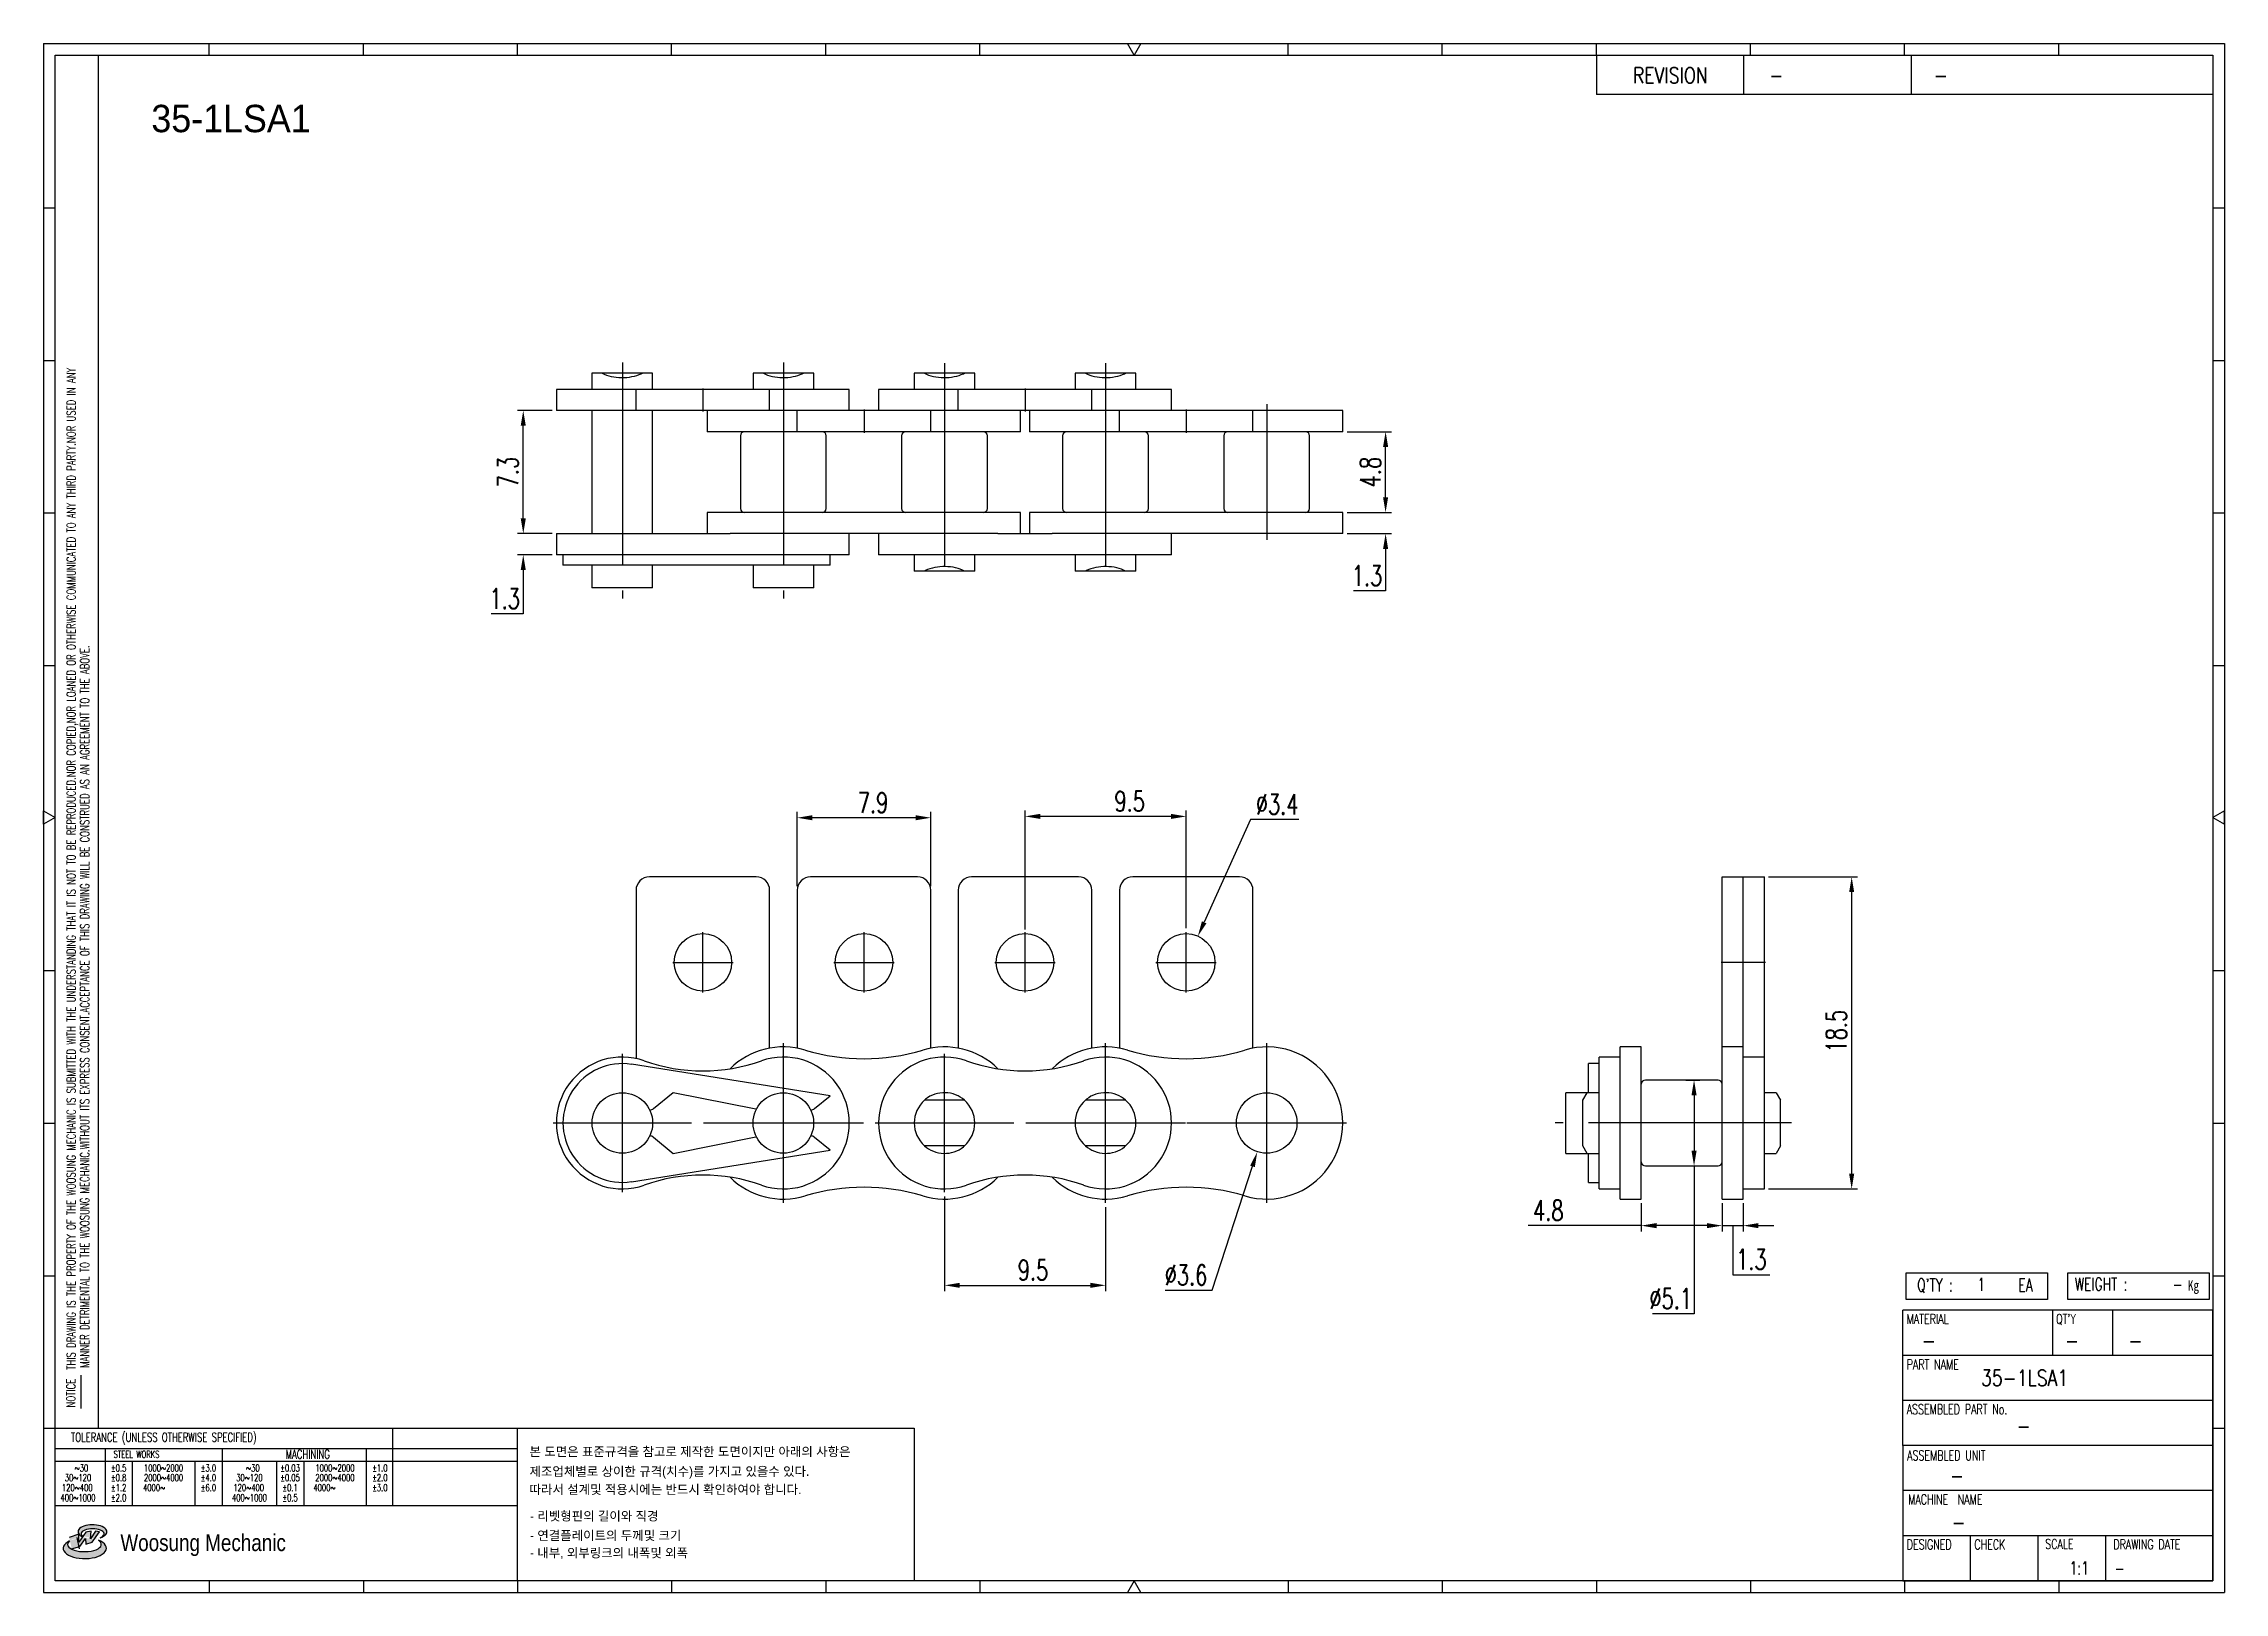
# Model space of a CAD drawing. Header units: millimetres. Extents: x 178 to 307, y 59 to 151.
import ezdxf
from ezdxf.enums import TextEntityAlignment as Align

# ---------------------------------------------------------------- set-up
doc = ezdxf.new("R2010")
doc.units = ezdxf.units.MM
doc.linetypes.add('AM_ISO08W050', pattern=[18, 12, -1.5, 3, -1.5])
doc.layers.get('Defpoints').update_dxf_attribs({"color": 80})
doc.layers.add('CL1', color=140, linetype='AM_ISO08W050', lineweight=25)
for name, color, linetype in [('S-DIM', 7, 'Continuous'), ('TITLE', 7, 'Continuous'), ('도면레이아웃', 7, 'Continuous')]:
    doc.layers.add(name, color=color, linetype=linetype)
doc.styles.add('HAN', font='ROMANS.shx', dxfattribs={"width": 0.7, "bigfont": 'whgtxt.shx'})
doc.styles.add('HKD_ST2', font='romans.shx', dxfattribs={"width": 0.7, "height": 4, "bigfont": '@extfont2.shx'})
doc.styles.add('HSG', font='SIMPLEX.shx', dxfattribs={"width": 0.7, "bigfont": 'HSG.shx'})
doc.styles.add('MtXpl_', font='Gulim.ttf')
doc.styles.add('SLDTEXTSTYLE4', font='arial.ttf', dxfattribs={"width": 0.8})
doc.dimstyles.new('AP0.5', dxfattribs={"dimscale": 0.5, "dimtxt": 2.4, "dimasz": 1.8, "dimexe": 0.7, "dimexo": 0.5, "dimgap": 0.6, "dimtad": 1, "dimtoh": 1, "dimdec": 1, "dimrnd": 0.01, "dimzin": 9, "dimdsep": 46, "dimtxsty": 'HSG', "dimcen": 0, "dimclrd": 251, "dimclre": 251, "dimclrt": 60, "dimazin": 2, "dimtp": 1, "dimtm": 1, "dimtfac": 0.5, "dimtdec": 1, "dimtofl": 0, "dimtmove": 0, "dimatfit": 3, "dimfxl": 0, "dimtvp": 1, "dimtolj": 2, "dimlwd": -1, "dimlwe": -1, "dimarcsym": 0})

# ---------------------------------------------------------------- blocks, each defined once
blk = doc.blocks.new('MAST')
at = {"layer": '도면레이아웃'}
h = blk.add_hatch(color=10, dxfattribs=at)
h.paths.add_polyline_path([(1.544, 35.177), (1.554, 34.966), (1.779, 35.034), (2.054, 35.422), (1.908, 35.446), (1.728, 35.167), (1.741, 35.439), (1.547, 35.405), (1.292, 35.041), (1.295, 35.33), (0.943, 35.208), (1.03, 34.8), (1.336, 34.885)])
edge = h.paths.add_edge_path()
edge.add_ellipse((1.795, 35.421), major_axis=(-0.53, 0), ratio=0.487785, start_angle=122.36065, end_angle=403.39574)
edge.add_line((1.411, 35.244), (1.419, 35.261))
edge.add_ellipse((1.798, 35.344), major_axis=(-0.423, 0), ratio=0.444396, start_angle=131.58977, end_angle=386.19408, ccw=False)
edge = h.paths.add_edge_path()
edge.add_ellipse((1.512, 34.815), major_axis=(-0.793, 0), ratio=0.480113, start_angle=314.67633, end_angle=590.85213)
edge.add_ellipse((1.501, 34.958), major_axis=(-0.62, 0), ratio=0.43311, start_angle=331.7024, end_angle=574.42495, ccw=False)
at = {"color": 140}
for p, q in [((0, 90.118), (80.15, 90.118)), ((0, 90.118), (0, 33.191)), ((80.15, 90.118), (80.15, 33.191)), ((57.068, 89.693), (57.068, 88.246)), ((62.47, 89.693), (62.47, 88.246)), ((68.635, 89.693), (68.635, 88.246)), ((79.725, 88.246), (57.068, 88.246)), ((68.449, 43.961), (68.449, 44.936)), ((68.449, 44.936), (73.654, 44.936)), ((73.654, 44.936), (73.654, 43.961)), ((74.39, 43.961), (74.39, 44.936)), ((74.39, 44.936), (79.595, 44.936)), ((79.595, 44.936), (79.595, 43.961)), ((68.336, 38.59), (68.336, 43.563)), ((79.725, 43.563), (68.336, 43.563)), ((73.654, 43.961), (68.449, 43.961)), ((73.827, 43.563), (73.827, 41.905)), ((79.595, 43.961), (74.39, 43.961)), ((76.037, 43.563), (76.037, 41.905)), ((79.725, 38.59), (79.725, 43.563)), ((79.725, 41.905), (68.336, 41.905)), ((79.725, 40.248), (68.336, 40.248)), ((68.336, 38.59), (68.336, 33.616)), ((79.725, 38.59), (68.336, 38.59)), ((79.725, 33.616), (79.725, 38.59)), ((79.725, 36.932), (68.336, 36.932)), ((79.725, 35.274), (68.336, 35.274)), ((70.822, 33.616), (70.822, 35.274)), ((73.309, 33.616), (73.309, 35.274)), ((75.796, 33.616), (75.796, 35.274)), ((0, 33.191), (80.15, 33.191)), ((68.336, 33.616), (79.725, 33.616))]:
    blk.add_line(p, q, dxfattribs=at)
for p, q in [((6.089, 89.693), (6.089, 90.118)), ((11.753, 89.693), (11.753, 90.118)), ((17.418, 89.693), (17.418, 90.118)), ((23.082, 89.693), (23.082, 90.118)), ((28.746, 89.693), (28.746, 90.118)), ((34.411, 89.693), (34.411, 90.118)), ((45.739, 89.693), (45.739, 90.118)), ((51.404, 89.693), (51.404, 90.118)), ((57.068, 89.693), (57.068, 90.118)), ((62.732, 89.693), (62.732, 90.118)), ((68.397, 89.693), (68.397, 90.118)), ((74.061, 89.693), (74.061, 90.118)), ((0, 84.085), (0.425, 84.085)), ((79.725, 84.085), (80.15, 84.085)), ((0, 78.478), (0.425, 78.478)), ((79.725, 78.478), (80.15, 78.478)), ((0, 72.87), (0.425, 72.87)), ((79.725, 72.87), (80.15, 72.87)), ((0, 67.262), (0.425, 67.262)), ((79.725, 67.262), (80.15, 67.262)), ((0, 56.047), (0.425, 56.047)), ((79.725, 56.047), (80.15, 56.047)), ((0, 50.439), (0.425, 50.439)), ((79.725, 50.439), (80.15, 50.439)), ((0, 44.832), (0.425, 44.832)), ((79.725, 44.832), (80.15, 44.832)), ((1.377, 39.947), (1.377, 41.174)), ((0, 39.224), (0.425, 39.224)), ((79.725, 39.224), (80.15, 39.224)), ((6.089, 33.616), (6.089, 33.191)), ((11.753, 33.616), (11.753, 33.191)), ((17.418, 33.616), (17.418, 33.191)), ((23.082, 33.616), (23.082, 33.191)), ((28.746, 33.616), (28.746, 33.191)), ((34.411, 33.616), (34.411, 33.191)), ((45.739, 33.616), (45.739, 33.191)), ((51.404, 33.616), (51.404, 33.191)), ((57.068, 33.616), (57.068, 33.191)), ((62.732, 33.616), (62.732, 33.191)), ((68.397, 33.616), (68.397, 33.191)), ((74.061, 33.616), (74.061, 33.191))]:
    blk.add_line(p, q)
at = {"color": 2}
for p, q in [((2.017, 39.224), (2.017, 89.693)), ((0.425, 39.224), (17.418, 39.224)), ((0.425, 38.487), (17.418, 38.487)), ((2.257, 38.487), (2.257, 36.382)), ((6.557, 38.5), (6.557, 36.382)), ((11.857, 38.487), (11.857, 36.382)), ((12.816, 39.224), (12.816, 36.382)), ((17.418, 33.616), (17.418, 39.224)), ((0.425, 38.012), (17.418, 38.012)), ((3.257, 38.012), (3.257, 36.382)), ((5.557, 38.012), (5.557, 36.382)), ((8.557, 38.012), (8.557, 36.382)), ((9.557, 38.026), (9.557, 36.382)), ((0.425, 36.382), (17.418, 36.382))]:
    blk.add_line(p, q, dxfattribs=at)
for points in [[(40.075, 89.693), (39.83, 90.118), (40.32, 90.118)], [(0.425, 61.679), (0, 61.433), (0, 61.924)], [(79.725, 61.679), (80.15, 61.433), (80.15, 61.924)], [(40.075, 33.616), (39.83, 33.191), (40.32, 33.191)]]:
    blk.add_lwpolyline(points, close=True)
at = {"color": 140}
blk.add_lwpolyline([(0.425, 89.693), (79.725, 89.693), (79.725, 33.616), (0.425, 33.616)], close=True, dxfattribs=at)
at = {"layer": '도면레이아웃'}
for p, q in [((1.295, 35.33), (0.943, 35.208)), ((1.547, 35.405), (1.292, 35.041)), ((1.292, 35.041), (1.295, 35.33)), ((1.741, 35.439), (1.547, 35.405)), ((1.908, 35.446), (1.728, 35.167)), ((1.728, 35.167), (1.741, 35.439)), ((1.779, 35.034), (2.054, 35.422)), ((2.054, 35.422), (1.908, 35.446)), ((1.03, 34.8), (1.336, 34.885)), ((1.224, 35.208), (1.311, 34.8)), ((1.224, 35.208), (1.224, 35.208)), ((1.336, 34.885), (1.544, 35.177)), ((1.419, 35.261), (1.411, 35.244)), ((1.544, 35.177), (1.554, 34.966)), ((1.554, 34.966), (1.779, 35.034))]:
    blk.add_line(p, q, dxfattribs=at)
for centre, major_axis, ratio, start_param, end_param in [((1.795, 35.421), (-0.53, 0), 0.487785, 2.135596, 7.040584), ((1.798, 35.344), (-0.423, 0), 0.444396, 2.296675, 6.740358), ((1.512, 34.815), (-0.793, 0), 0.480113, 5.492138, 10.312315), ((1.501, 34.958), (-0.62, 0), 0.43311, 5.789299, 10.025607)]:
    blk.add_ellipse(centre, major_axis=major_axis, ratio=ratio, start_param=start_param, end_param=end_param, dxfattribs=at)
for s, height, style, width, p in [('REVISION', 0.5806, 'HAN', 0.8, (58.415, 88.664)), ('-', 0.581, 'HAN', 0.8, (63.426, 88.664)), ('-', 0.581, 'HAN', 0.8, (69.468, 88.664)), ("Q'TY : ", 0.4746, 'HKD_ST2', 0.7, (68.857, 44.253)), ('1', 0.475, 'HKD_ST2', 0.7, (71.071, 44.275)), ('EA', 0.4746, 'HKD_ST2', 0.7, (72.578, 44.253)), ('WEIGHT : ', 0.4746, 'HKD_ST2', 0.7, (74.65, 44.286)), ('-', 0.581, 'HAN', 0.8, (69.029, 42.157)), ('-', 0.581, 'HAN', 0.8, (74.289, 42.157)), ('-', 0.581, 'HAN', 0.8, (76.623, 42.157)), ('-', 0.581, 'HAN', 0.8, (72.515, 39.013)), ('-', 0.581, 'HAN', 0.8, (70.067, 37.189)), ('-', 0.581, 'HAN', 0.8, (70.126, 35.48)), ('1:1', 0.4746, 'HKD_ST2', 0.7, (74.458, 33.848)), ('-', 0.475, 'HKD_ST2', 0.7, (76.112, 33.837))]:
    blk.add_text(s, height=height, dxfattribs=dict(style=style, width=width)).set_placement(p)
at = {"color": 6, "style": 'HKD_ST2', "width": 0.7}
for s, p in [(' THIS DRAWING IS THE PROPERTY OF THE WOOSUNG MECHANIC IS SUBMITTED WITH THE UNDERSTANDING THAT IT IS NOT TO BE REPRODUCED.NOR COPIED,NOR LOANED OR OTHERWISE COMMUNICATED TO ANY THIRD PARTY.NOR USED IN ANY', (1.173, 41.217)), ('MANNER DETRIMENTAL TO THE WOOSUNG MECHANIC.WITHOUT ITS EXPRESS CONSENT.ACCEPTANCE OF THIS DRAWING WILL BE CONSTRUED AS AN AGREEMENT TO THE ABOVE.', (1.672, 41.447))]:
    blk.add_text(s, height=0.326266, rotation=90, dxfattribs=at).set_placement(p)
at = {"style": 'HKD_ST2', "width": 0.7}
blk.add_text('-', height=0.475, dxfattribs=at).set_placement((78.613, 44.286), align=Align.RIGHT)
at = {"color": 254, "style": 'HKD_ST2', "width": 0.7}
for s, height, p in [('MATERIAL', 0.3651, (68.474, 43.425)), ("QT'Y", 0.3651, (73.965, 43.425)), ('PART NAME', 0.3651, (68.474, 41.756)), ('ASSEMBLED PART No.', 0.36511, (68.474, 40.109)), ('ASSEMBLED UNIT', 0.36511, (68.49, 38.408)), ('MACHINE  NAME', 0.36511, (68.532, 36.794)), ('DESIGNED', 0.3651, (68.474, 35.136)), ('CHECK', 0.3651, (70.961, 35.136)), ('SCALE', 0.3651, (73.566, 35.153)), ('DRAWING DATE', 0.36511, (76.071, 35.141))]:
    blk.add_text(s, height=height, dxfattribs=at).set_placement(p, align=Align.TOP_LEFT)
at = {"style": 'HKD_ST2', "width": 0.7}
blk.add_text('NOTICE', height=0.3263, rotation=90, dxfattribs=at).set_placement((1.163, 39.988))
blk.add_text('TOLERANCE (UNLESS OTHERWISE SPECIFIED)', height=0.32627, dxfattribs=at).set_placement((4.417, 38.896), align=Align.MIDDLE_CENTER)
at = {"color": 4, "style": 'HKD_ST2', "width": 0.7}
for s, height, p in [('%%12630', 0.261, (1.389, 37.762)), ('1000%%1262000', 0.26101, (4.407, 37.762)), ('%%12630', 0.261, (7.689, 37.762)), ('1000%%1262000', 0.26101, (10.707, 37.762)), ('120%%126400', 0.26101, (1.237, 37.045)), ('30%%126120', 0.261, (1.263, 37.411)), ('4000%%126', 0.261, (4.061, 37.045)), ('2000%%1264000', 0.26101, (4.407, 37.411)), ('120%%126400', 0.26101, (7.537, 37.045)), ('30%%126120', 0.261, (7.563, 37.411)), ('4000%%126', 0.261, (10.321, 37.045)), ('2000%%1264000', 0.26101, (10.707, 37.411)), ('400%%1261000', 0.26101, (1.263, 36.67)), ('400%%1261000', 0.26101, (7.563, 36.67))]:
    blk.add_text(s, height=height, dxfattribs=at).set_placement(p, align=Align.MIDDLE_CENTER)
for s, height, p in [('%%P0.5', 0.261, (2.757, 37.762)), ('STEEL WORKS', 0.26101, (3.416, 38.268)), ('%%P3.0', 0.261, (6.057, 37.762)), ('%%P0.03', 0.261, (9.057, 37.762)), ('MACHINING', 0.3263, (9.707, 38.27)), ('%%P1.0', 0.261, (12.357, 37.762)), ('%%P0.8', 0.261, (2.757, 37.411)), ('%%P1.2', 0.261, (2.757, 37.045)), ('%%P4.0', 0.261, (6.057, 37.411)), ('%%P6.0', 0.261, (6.057, 37.045)), ('%%P0.05', 0.261, (9.057, 37.411)), ('%%P0.1', 0.261, (9.057, 37.045)), ('%%P2.0', 0.261, (12.357, 37.411)), ('%%P3.0', 0.261, (12.357, 37.045)), ('%%P2.0', 0.261, (2.757, 36.67)), ('%%P0.5', 0.261, (9.057, 36.67))]:
    blk.add_text(s, height=height, dxfattribs=at).set_placement(p, align=Align.MIDDLE)
at = {"color": 1, "style": 'SLDTEXTSTYLE4', "width": 0.8}
blk.add_text('Woosung Mechanic', height=0.61957, dxfattribs=at).set_placement((2.822, 34.711))
at = {"layer": 'TITLE', "width": 0.8}
blk.add_text('Kg', height=0.3789, dxfattribs=at).set_placement((78.807, 44.286))
blk = doc.blocks.new('*D2')
at = {"layer": 'Defpoints', "color": 0, "transparency": 16777216}
for p in [(279.36, 101.36), (284.52, 101.36), (279.36, 82.91)]:
    blk.add_point(p, dxfattribs=at)
at = {"layer": 'S-DIM', "color": 251, "transparency": 16777216}
for p, q in [((279.61, 101.36), (284.87, 101.36)), ((284.52, 83.81), (284.52, 100.46)), ((279.61, 82.91), (284.87, 82.91))]:
    blk.add_line(p, q, dxfattribs=at)
for points in [[(284.37, 100.46), (284.67, 100.46), (284.52, 101.36)], [(284.37, 83.81), (284.67, 83.81), (284.52, 82.91)]]:
    blk.add_solid(points, dxfattribs=at)
at = {"layer": 'S-DIM', "color": 60, "transparency": 16777216, "insert": (283.62, 92.24), "char_height": 1.2, "attachment_point": 5, "rotation": 90, "style": 'HSG'}
blk.add_mtext('\\A2;18.5', dxfattribs=at)
blk = doc.blocks.new('*D3')
at = {"layer": 'Defpoints', "color": 0, "transparency": 16777216}
for p in [(272.08, 82.31), (276.86, 82.31), (276.86, 80.74)]:
    blk.add_point(p, dxfattribs=at)
at = {"layer": 'S-DIM', "color": 251, "transparency": 16777216}
for p, q in [((272.08, 82.06), (272.08, 80.39)), ((276.86, 82.06), (276.86, 80.39)), ((272.08, 80.74), (265.4, 80.74)), ((275.96, 80.74), (272.98, 80.74))]:
    blk.add_line(p, q, dxfattribs=at)
for points in [[(272.98, 80.89), (272.98, 80.59), (272.08, 80.74)], [(275.96, 80.89), (275.96, 80.59), (276.86, 80.74)]]:
    blk.add_solid(points, dxfattribs=at)
at = {"layer": 'S-DIM', "color": 60, "transparency": 16777216, "insert": (266.58, 81.64), "char_height": 1.2, "attachment_point": 5, "style": 'HSG'}
blk.add_mtext('\\A2;4.8', dxfattribs=at)
blk = doc.blocks.new('*D4')
at = {"layer": 'Defpoints', "color": 0, "transparency": 16777216}
for p in [(276.86, 82.31), (278.11, 82.31), (278.11, 80.74)]:
    blk.add_point(p, dxfattribs=at)
at = {"layer": 'S-DIM', "color": 251, "transparency": 16777216}
for p, q in [((276.86, 82.06), (276.86, 80.39)), ((278.11, 82.06), (278.11, 80.39)), ((275.96, 80.74), (275.06, 80.74)), ((276.86, 80.74), (278.11, 80.74)), ((277.49, 80.74), (277.49, 77.84)), ((279.01, 80.74), (279.91, 80.74)), ((277.49, 77.84), (279.69, 77.84))]:
    blk.add_line(p, q, dxfattribs=at)
for points in [[(275.96, 80.89), (275.96, 80.59), (276.86, 80.74)], [(279.01, 80.89), (279.01, 80.59), (278.11, 80.74)]]:
    blk.add_solid(points, dxfattribs=at)
at = {"layer": 'S-DIM', "color": 60, "transparency": 16777216, "insert": (278.59, 78.74), "char_height": 1.2, "attachment_point": 5, "style": 'HSG'}
blk.add_mtext('\\A2;1.3', dxfattribs=at)
blk = doc.blocks.new('*D5')
at = {"layer": 'Defpoints', "color": 0, "transparency": 16777216}
for p in [(274.47, 89.35), (274.47, 84.27), (275.2, 84.27)]:
    blk.add_point(p, dxfattribs=at)
at = {"layer": 'S-DIM', "color": 251, "transparency": 16777216}
for p, q in [((274.72, 89.35), (275.55, 89.35)), ((275.2, 88.45), (275.2, 85.17)), ((274.72, 84.27), (275.55, 84.27)), ((275.2, 84.27), (275.2, 75.53)), ((275.2, 75.53), (272.74, 75.53))]:
    blk.add_line(p, q, dxfattribs=at)
for points in [[(275.05, 88.45), (275.35, 88.45), (275.2, 89.35)], [(275.05, 85.17), (275.35, 85.17), (275.2, 84.27)]]:
    blk.add_solid(points, dxfattribs=at)
at = {"layer": 'S-DIM', "color": 60, "transparency": 16777216, "insert": (273.82, 76.43), "char_height": 1.2, "attachment_point": 5, "style": 'HSG'}
blk.add_mtext('\\A2;%%c5.1', dxfattribs=at)
blk = doc.blocks.new('*D6')
at = {"layer": 'Defpoints', "color": 0, "transparency": 16777216}
for p in [(230.88, 82.71), (240.4, 82.08), (240.4, 77.21)]:
    blk.add_point(p, dxfattribs=at)
at = {"layer": 'S-DIM', "color": 251, "transparency": 16777216}
for p, q in [((230.88, 82.46), (230.88, 76.86)), ((240.4, 81.83), (240.4, 76.86)), ((231.78, 77.21), (239.5, 77.21))]:
    blk.add_line(p, q, dxfattribs=at)
for points in [[(231.78, 77.36), (231.78, 77.06), (230.88, 77.21)], [(239.5, 77.36), (239.5, 77.06), (240.4, 77.21)]]:
    blk.add_solid(points, dxfattribs=at)
at = {"layer": 'S-DIM', "color": 60, "transparency": 16777216, "insert": (236.11, 78.11), "char_height": 1.2, "attachment_point": 5, "style": 'HSG'}
blk.add_mtext('\\A2;9.5', dxfattribs=at)
blk = doc.blocks.new('*D7')
at = {"layer": 'Defpoints', "color": 0, "transparency": 16777216}
for p in [(250.49, 88.52), (249.37, 85.1)]:
    blk.add_point(p, dxfattribs=at)
at = {"layer": 'S-DIM', "color": 251, "transparency": 16777216}
for p, q in [((246.7, 76.92), (249.09, 84.25)), ((243.92, 76.92), (246.7, 76.92))]:
    blk.add_line(p, q, dxfattribs=at)
blk.add_solid([(248.95, 84.29), (249.23, 84.2), (249.37, 85.1)], dxfattribs=at)
at = {"layer": 'S-DIM', "color": 60, "transparency": 16777216, "insert": (245.16, 77.82), "char_height": 1.2, "attachment_point": 5, "style": 'HSG'}
blk.add_mtext('\\A2;∅3.6', dxfattribs=at)
blk = doc.blocks.new('*D8')
at = {"layer": 'Defpoints', "color": 0, "transparency": 16777216}
for p in [(235.64, 104.94), (235.64, 98.01), (245.17, 98.09)]:
    blk.add_point(p, dxfattribs=at)
at = {"layer": 'S-DIM', "color": 251, "transparency": 16777216}
for p, q in [((235.64, 98.26), (235.64, 105.29)), ((244.27, 104.94), (236.54, 104.94)), ((245.17, 98.34), (245.17, 105.29))]:
    blk.add_line(p, q, dxfattribs=at)
for points in [[(236.54, 105.09), (236.54, 104.79), (235.64, 104.94)], [(244.27, 105.09), (244.27, 104.79), (245.17, 104.94)]]:
    blk.add_solid(points, dxfattribs=at)
at = {"layer": 'S-DIM', "color": 60, "transparency": 16777216, "insert": (241.83, 105.84), "char_height": 1.2, "attachment_point": 5, "style": 'HSG'}
blk.add_mtext('\\A2;9.5', dxfattribs=at)
blk = doc.blocks.new('*D9')
at = {"layer": 'Defpoints', "color": 0, "transparency": 16777216}
for p in [(245.86, 97.86), (244.47, 94.76)]:
    blk.add_point(p, dxfattribs=at)
at = {"layer": 'S-DIM', "color": 251, "transparency": 16777216}
for p, q in [((248.97, 104.76), (246.23, 98.68)), ((251.83, 104.76), (248.97, 104.76))]:
    blk.add_line(p, q, dxfattribs=at)
blk.add_solid([(246.1, 98.74), (246.37, 98.62), (245.86, 97.86)], dxfattribs=at)
at = {"layer": 'S-DIM', "color": 60, "transparency": 16777216, "insert": (250.55, 105.66), "char_height": 1.2, "attachment_point": 5, "style": 'HSG'}
blk.add_mtext('\\A2;∅3.4', dxfattribs=at)
blk = doc.blocks.new('*D10')
at = {"layer": 'Defpoints', "color": 0, "transparency": 16777216}
for p in [(222.17, 104.86), (222.17, 100.57), (230.07, 100.57)]:
    blk.add_point(p, dxfattribs=at)
at = {"layer": 'S-DIM', "color": 251, "transparency": 16777216}
for p, q in [((222.17, 100.82), (222.17, 105.21)), ((229.17, 104.86), (223.07, 104.86)), ((230.07, 100.82), (230.07, 105.21))]:
    blk.add_line(p, q, dxfattribs=at)
for points in [[(223.07, 105.01), (223.07, 104.71), (222.17, 104.86)], [(229.17, 105.01), (229.17, 104.71), (230.07, 104.86)]]:
    blk.add_solid(points, dxfattribs=at)
at = {"layer": 'S-DIM', "color": 60, "transparency": 16777216, "insert": (226.65, 105.76), "char_height": 1.2, "attachment_point": 5, "style": 'HSG'}
blk.add_mtext('\\A2;7.9', dxfattribs=at)
blk = doc.blocks.new('*D11')
at = {"layer": 'Defpoints', "color": 0, "transparency": 16777216}
for p in [(254.43, 122.91), (256.96, 122.91), (254.43, 121.66)]:
    blk.add_point(p, dxfattribs=at)
at = {"layer": 'S-DIM', "color": 251, "transparency": 16777216}
for p, q in [((256.96, 123.81), (256.96, 124.71)), ((254.68, 122.91), (257.31, 122.91)), ((254.68, 121.66), (257.31, 121.66)), ((256.96, 120.76), (256.96, 118.27)), ((256.96, 118.27), (255.06, 118.27))]:
    blk.add_line(p, q, dxfattribs=at)
for points in [[(256.81, 123.81), (257.11, 123.81), (256.96, 122.91)], [(256.81, 120.76), (257.11, 120.76), (256.96, 121.66)]]:
    blk.add_solid(points, dxfattribs=at)
at = {"layer": 'S-DIM', "color": 60, "transparency": 16777216, "insert": (255.86, 119.17), "char_height": 1.2, "attachment_point": 5, "style": 'HSG'}
blk.add_mtext('\\A2;1.3', dxfattribs=at)
blk = doc.blocks.new('*D12')
at = {"layer": 'Defpoints', "color": 0, "transparency": 16777216}
for p in [(254.43, 127.69), (256.96, 127.69), (254.43, 122.91)]:
    blk.add_point(p, dxfattribs=at)
at = {"layer": 'S-DIM', "color": 251, "transparency": 16777216}
for p, q in [((254.68, 127.69), (257.31, 127.69)), ((256.96, 123.81), (256.96, 126.79)), ((254.68, 122.91), (257.31, 122.91))]:
    blk.add_line(p, q, dxfattribs=at)
for points in [[(256.81, 126.79), (257.11, 126.79), (256.96, 127.69)], [(256.81, 123.81), (257.11, 123.81), (256.96, 122.91)]]:
    blk.add_solid(points, dxfattribs=at)
at = {"layer": 'S-DIM', "color": 60, "transparency": 16777216, "insert": (256.06, 125.3), "char_height": 1.2, "attachment_point": 5, "rotation": 90, "style": 'HSG'}
blk.add_mtext('\\A2;4.8', dxfattribs=at)
blk = doc.blocks.new('*D13')
at = {"layer": 'Defpoints', "color": 0, "transparency": 16777216}
for p in [(205.97, 121.66), (207.93, 121.66), (207.93, 120.41)]:
    blk.add_point(p, dxfattribs=at)
at = {"layer": 'S-DIM', "color": 251, "transparency": 16777216}
for p, q in [((205.97, 122.56), (205.97, 123.46)), ((207.68, 121.66), (205.62, 121.66)), ((207.68, 120.41), (205.62, 120.41)), ((205.97, 119.51), (205.97, 116.92)), ((205.97, 116.92), (204.07, 116.92))]:
    blk.add_line(p, q, dxfattribs=at)
for points in [[(205.82, 122.56), (206.12, 122.56), (205.97, 121.66)], [(205.82, 119.51), (206.12, 119.51), (205.97, 120.41)]]:
    blk.add_solid(points, dxfattribs=at)
at = {"layer": 'S-DIM', "color": 60, "transparency": 16777216, "insert": (204.87, 117.82), "char_height": 1.2, "attachment_point": 5, "style": 'HSG'}
blk.add_mtext('\\A2;1.3', dxfattribs=at)
blk = doc.blocks.new('*D14')
at = {"layer": 'Defpoints', "color": 0, "transparency": 16777216}
for p in [(205.97, 128.94), (207.93, 128.94), (207.93, 121.66)]:
    blk.add_point(p, dxfattribs=at)
at = {"layer": 'S-DIM', "color": 251, "transparency": 16777216}
for p, q in [((207.68, 128.94), (205.62, 128.94)), ((205.97, 122.56), (205.97, 128.04)), ((207.68, 121.66), (205.62, 121.66))]:
    blk.add_line(p, q, dxfattribs=at)
for points in [[(205.82, 128.04), (206.12, 128.04), (205.97, 128.94)], [(205.82, 122.56), (206.12, 122.56), (205.97, 121.66)]]:
    blk.add_solid(points, dxfattribs=at)
at = {"layer": 'S-DIM', "color": 60, "transparency": 16777216, "insert": (205.07, 125.3), "char_height": 1.2, "attachment_point": 5, "rotation": 90, "style": 'HSG'}
blk.add_mtext('\\A2;7.3', dxfattribs=at)

msp = doc.modelspace()

# ---------------------------------------------------------------- linework, layer by layer
for p, q in [((210.03, 131.15), (210.03, 130.19)), ((213.62, 131.15), (210.03, 131.15)), ((213.62, 130.19), (213.62, 131.15)), ((219.56, 131.15), (219.56, 130.19)), ((223.15, 131.15), (219.56, 131.15)), ((223.15, 130.19), (223.15, 131.15)), ((229.08, 131.15), (229.08, 130.19)), ((232.67, 131.15), (229.08, 131.15)), ((232.67, 130.19), (232.67, 131.15)), ((238.61, 131.15), (238.61, 130.19)), ((242.2, 131.15), (238.61, 131.15)), ((242.2, 130.19), (242.2, 131.15)), ((207.93, 130.19), (207.93, 128.94)), ((225.25, 130.19), (207.93, 130.19)), ((212.64, 128.94), (212.64, 130.19)), ((220.54, 128.94), (220.54, 130.19)), ((225.25, 128.94), (225.25, 130.19)), ((226.98, 130.19), (226.98, 128.94)), ((244.3, 130.19), (226.98, 130.19)), ((231.69, 128.94), (231.69, 130.19)), ((239.59, 128.94), (239.59, 130.19)), ((244.3, 128.94), (244.3, 130.19)), ((220.54, 128.94), (207.93, 128.94)), ((210.03, 128.94), (210.03, 121.66)), ((213.62, 121.66), (213.62, 128.94)), ((216.85, 128.94), (216.85, 127.69)), ((235.38, 127.69), (216.85, 127.69)), ((231.69, 128.94), (220.54, 128.94)), ((222.17, 127.69), (222.17, 128.94)), ((230.07, 127.69), (230.07, 128.94)), ((239.59, 128.94), (231.69, 128.94)), ((235.38, 127.69), (235.38, 128.94)), ((235.9, 128.94), (235.9, 127.69)), ((254.43, 127.69), (235.9, 127.69)), ((254.43, 128.94), (239.59, 128.94)), ((241.22, 127.69), (241.22, 128.94)), ((249.12, 127.69), (249.12, 128.94)), ((254.43, 127.69), (254.43, 128.94)), ((218.81, 127.45), (218.81, 123.15)), ((223.89, 123.15), (223.89, 127.45)), ((228.34, 127.45), (228.34, 123.15)), ((233.42, 123.15), (233.42, 127.45)), ((237.86, 127.45), (237.86, 123.15)), ((242.94, 123.15), (242.94, 127.45)), ((247.39, 127.45), (247.39, 123.15)), ((252.47, 123.15), (252.47, 127.45)), ((216.85, 122.91), (216.85, 121.66)), ((235.38, 122.91), (216.85, 122.91)), ((235.38, 121.66), (235.38, 122.91)), ((254.43, 122.91), (235.9, 122.91)), ((235.9, 122.91), (235.9, 121.66)), ((254.43, 121.66), (254.43, 122.91)), ((207.93, 121.66), (218.2, 121.66)), ((207.93, 121.66), (207.93, 120.41)), ((234.03, 121.66), (218.2, 121.66)), ((225.25, 120.41), (225.25, 121.66)), ((226.98, 121.66), (226.98, 120.41)), ((234.03, 121.66), (237.25, 121.66)), ((254.43, 121.66), (237.25, 121.66)), ((244.3, 120.41), (244.3, 121.66)), ((225.25, 120.41), (207.93, 120.41)), ((208.32, 120.41), (208.32, 119.79)), ((224.11, 119.79), (224.11, 120.41)), ((244.3, 120.41), (226.98, 120.41)), ((229.08, 120.41), (229.08, 119.45)), ((232.67, 119.45), (232.67, 120.41)), ((238.61, 120.41), (238.61, 119.45)), ((242.2, 119.45), (242.2, 120.41)), ((224.11, 119.79), (208.32, 119.79)), ((210.03, 119.79), (210.03, 118.45)), ((213.62, 118.45), (213.62, 119.79)), ((219.56, 119.79), (219.56, 118.45)), ((223.15, 118.45), (223.15, 119.79)), ((232.67, 119.45), (229.08, 119.45)), ((242.2, 119.45), (238.61, 119.45)), ((213.62, 118.45), (210.03, 118.45)), ((223.15, 118.45), (219.56, 118.45)), ((219.75, 101.36), (213.43, 101.36)), ((229.28, 101.36), (222.96, 101.36)), ((238.8, 101.36), (232.48, 101.36)), ((248.33, 101.36), (242.01, 101.36)), ((276.86, 101.36), (278.11, 101.36)), ((276.86, 82.31), (276.86, 101.36)), ((278.11, 82.31), (278.11, 101.36)), ((278.11, 101.36), (279.36, 101.36)), ((279.36, 82.91), (279.36, 101.36)), ((212.64, 100.57), (212.64, 90.62)), ((220.54, 91.24), (220.54, 100.57)), ((222.17, 100.57), (222.17, 91.24)), ((230.07, 91.24), (230.07, 100.57)), ((231.69, 100.57), (231.69, 91.24)), ((239.59, 91.24), (239.59, 100.57)), ((241.22, 100.57), (241.22, 91.24)), ((249.12, 91.24), (249.12, 100.57)), ((224.11, 88.42), (212.38, 90.28)), ((268.96, 88.6), (268.96, 90.32)), ((269.58, 90.32), (268.96, 90.32)), ((270.83, 90.71), (269.58, 90.71)), ((269.58, 82.91), (269.58, 90.71)), ((272.08, 91.31), (270.83, 91.31)), ((270.83, 82.31), (270.83, 91.31)), ((272.08, 82.31), (272.08, 91.31)), ((278.11, 91.31), (276.86, 91.31)), ((279.36, 90.71), (278.11, 90.71)), ((276.62, 89.35), (272.32, 89.35)), ((213.68, 87.66), (214.83, 88.62)), ((214.83, 88.62), (219.73, 87.65)), ((223.2, 87.66), (224.11, 88.42)), ((232.07, 88.16), (229.69, 88.16)), ((241.59, 88.16), (239.22, 88.16)), ((267.62, 85.01), (267.62, 88.6)), ((268.88, 88.6), (267.62, 88.6)), ((268.62, 88.16), (268.88, 88.6)), ((268.62, 85.46), (268.62, 88.16)), ((269.58, 88.6), (268.88, 88.6)), ((280.06, 88.6), (279.36, 88.6)), ((280.06, 88.6), (280.32, 88.16)), ((280.32, 85.46), (280.32, 88.16)), ((212.38, 83.34), (224.11, 85.2)), ((214.83, 84.99), (213.68, 85.96)), ((219.73, 85.97), (214.83, 84.99)), ((224.11, 85.2), (223.2, 85.96)), ((232.07, 85.46), (229.69, 85.46)), ((241.59, 85.46), (239.22, 85.46)), ((268.88, 85.01), (268.62, 85.46)), ((280.32, 85.46), (280.06, 85.01)), ((267.62, 85.01), (268.88, 85.01)), ((268.88, 85.01), (269.58, 85.01)), ((268.96, 83.3), (268.96, 85.01)), ((272.32, 84.27), (276.62, 84.27)), ((279.36, 85.01), (280.06, 85.01)), ((268.96, 83.3), (269.58, 83.3)), ((269.58, 82.91), (270.83, 82.91)), ((278.11, 82.91), (279.36, 82.91)), ((270.83, 82.31), (272.08, 82.31)), ((276.86, 82.31), (278.11, 82.31))]:
    msp.add_line(p, q)
for points in [[(210.64, 131.15), (210.76, 131.09), (210.89, 131.04), (211.03, 131), (211.17, 130.96), (211.32, 130.93), (211.47, 130.91), (211.63, 130.9), (211.78, 130.89), (211.94, 130.89), (212.1, 130.9), (212.25, 130.92), (212.4, 130.95), (212.55, 130.98), (212.69, 131.02), (212.82, 131.07), (212.95, 131.12), (213.02, 131.15)], [(220.17, 131.15), (220.29, 131.09), (220.42, 131.04), (220.55, 131), (220.7, 130.96), (220.85, 130.93), (221, 130.91), (221.15, 130.9), (221.31, 130.89), (221.47, 130.89), (221.62, 130.9), (221.77, 130.92), (221.93, 130.95), (222.07, 130.98), (222.21, 131.02), (222.35, 131.07), (222.47, 131.12), (222.54, 131.15)], [(229.69, 131.15), (229.81, 131.09), (229.94, 131.04), (230.08, 131), (230.22, 130.96), (230.37, 130.93), (230.52, 130.91), (230.68, 130.9), (230.83, 130.89), (230.99, 130.89), (231.15, 130.9), (231.3, 130.92), (231.45, 130.95), (231.6, 130.98), (231.74, 131.02), (231.87, 131.07), (232, 131.12), (232.07, 131.15)], [(239.22, 131.15), (239.34, 131.09), (239.47, 131.04), (239.6, 131), (239.75, 130.96), (239.9, 130.93), (240.05, 130.91), (240.2, 130.9), (240.36, 130.89), (240.52, 130.89), (240.67, 130.9), (240.82, 130.92), (240.98, 130.95), (241.12, 130.98), (241.26, 131.02), (241.4, 131.07), (241.52, 131.12), (241.59, 131.15)], [(232.07, 119.45), (231.94, 119.51), (231.81, 119.56), (231.68, 119.6), (231.53, 119.64), (231.39, 119.67), (231.23, 119.69), (231.08, 119.7), (230.92, 119.71), (230.77, 119.71), (230.61, 119.7), (230.46, 119.68), (230.31, 119.66), (230.16, 119.62), (230.02, 119.58), (229.88, 119.54), (229.76, 119.48), (229.69, 119.45)], [(241.59, 119.45), (241.47, 119.51), (241.34, 119.56), (241.2, 119.6), (241.06, 119.64), (240.91, 119.67), (240.76, 119.69), (240.6, 119.7), (240.45, 119.71), (240.29, 119.71), (240.13, 119.7), (239.98, 119.68), (239.83, 119.66), (239.68, 119.62), (239.54, 119.58), (239.41, 119.54), (239.28, 119.48), (239.22, 119.45)], [(232.07, 88.16), (231.94, 88.25), (231.81, 88.34), (231.68, 88.42), (231.53, 88.48), (231.39, 88.53), (231.23, 88.57), (231.08, 88.59), (230.92, 88.6), (230.77, 88.6), (230.61, 88.58), (230.46, 88.55), (230.31, 88.51), (230.16, 88.45), (230.02, 88.39), (229.88, 88.3), (229.76, 88.21), (229.69, 88.16)], [(241.59, 88.16), (241.47, 88.25), (241.34, 88.34), (241.2, 88.42), (241.06, 88.48), (240.91, 88.53), (240.76, 88.57), (240.6, 88.59), (240.45, 88.6), (240.29, 88.6), (240.13, 88.58), (239.98, 88.55), (239.83, 88.51), (239.68, 88.45), (239.54, 88.39), (239.41, 88.3), (239.28, 88.21), (239.22, 88.16)], [(229.69, 85.46), (229.81, 85.36), (229.94, 85.28), (230.08, 85.2), (230.22, 85.14), (230.37, 85.09), (230.52, 85.05), (230.68, 85.03), (230.83, 85.01), (230.99, 85.02), (231.15, 85.03), (231.3, 85.06), (231.45, 85.11), (231.6, 85.16), (231.74, 85.23), (231.87, 85.31), (232, 85.41), (232.07, 85.46)], [(239.22, 85.46), (239.34, 85.36), (239.47, 85.28), (239.6, 85.2), (239.75, 85.14), (239.9, 85.09), (240.05, 85.05), (240.2, 85.03), (240.36, 85.01), (240.52, 85.02), (240.67, 85.03), (240.82, 85.06), (240.98, 85.11), (241.12, 85.16), (241.26, 85.23), (241.4, 85.31), (241.52, 85.41), (241.59, 85.46)]]:
    msp.add_lwpolyline(points)
at = {"color": 140}
msp.add_lwpolyline([(205.63, 68.76), (229.09, 68.76), (229.09, 59.74), (205.63, 59.74)], close=True, dxfattribs=at)
for centre, radius in [((216.59, 96.31), 1.7), ((226.12, 96.31), 1.7), ((235.64, 96.31), 1.7), ((245.17, 96.31), 1.7), ((211.83, 86.81), 1.79), ((221.35, 86.81), 1.79), ((249.93, 86.81), 1.79)]:
    msp.add_circle(centre, radius)
for centre, radius, start, end in [((219.05, 127.45), 0.239, 90, 180), ((223.65, 127.45), 0.239, 360, 90), ((228.58, 127.45), 0.239, 90, 180), ((233.18, 127.45), 0.239, 360, 90), ((238.1, 127.45), 0.239, 90, 180), ((242.7, 127.45), 0.239, 360, 90), ((247.63, 127.45), 0.239, 90, 180), ((252.23, 127.45), 0.239, 360, 90), ((219.05, 123.15), 0.239, 180, 270), ((223.65, 123.15), 0.239, 270, 0), ((228.58, 123.15), 0.239, 180, 270), ((233.18, 123.15), 0.239, 270, 0), ((238.1, 123.15), 0.239, 180, 270), ((242.7, 123.15), 0.239, 270, 0), ((247.63, 123.15), 0.239, 180, 270), ((252.23, 123.15), 0.239, 270, 0), ((213.43, 100.57), 0.79, 90, 180), ((219.75, 100.57), 0.79, 0, 90), ((222.96, 100.57), 0.79, 90, 180), ((229.28, 100.57), 0.79, 0, 90), ((232.48, 100.57), 0.79, 90, 180), ((238.8, 100.57), 0.79, 0, 90), ((242.01, 100.57), 0.79, 90, 180), ((248.33, 100.57), 0.79, 0, 90), ((211.83, 86.81), 3.9, 70.6253, 289.3747), ((211.83, 86.81), 3.51, 81, 279), ((216.59, 100.35), 10.46, 250.6253, 289.3747), ((221.35, 86.81), 4.5, 73.3282, 134.4604), ((221.35, 86.81), 3.9, 250.6253, 109.3747), ((226.12, 102.71), 12.1, 253.3282, 286.6718), ((230.88, 86.81), 3.9, 70.6253, 289.3747), ((230.88, 86.81), 4.5, 45.5396, 106.6718), ((235.64, 100.35), 10.46, 250.6253, 289.3747), ((240.4, 86.81), 4.5, 73.3282, 134.4604), ((240.4, 86.81), 3.9, 250.6253, 109.3747), ((245.17, 102.71), 12.1, 253.3282, 286.6718), ((249.93, 86.81), 4.5, 253.3282, 106.6718), ((272.32, 89.11), 0.239, 90, 180), ((276.62, 89.11), 0.239, 0, 90), ((230.88, 86.81), 1.79, 131.4096, 228.5904), ((230.88, 86.81), 1.79, 311.4096, 48.5904), ((240.4, 86.81), 1.8, 131.4096, 228.5904), ((240.4, 86.81), 1.8, 311.4096, 48.5904), ((213.43, 87.96), 0.39, 273.8317, 310), ((219.81, 88.03), 0.39, 258.7431, 263.4256), ((222.95, 87.96), 0.39, 273.8317, 310), ((213.43, 85.66), 0.39, 50, 86.1683), ((219.81, 85.59), 0.39, 96.5744, 101.2569), ((222.95, 85.66), 0.39, 50, 86.1683), ((272.32, 84.51), 0.239, 180, 270), ((276.62, 84.51), 0.239, 270, 0), ((216.59, 73.27), 10.46, 70.6253, 109.3747), ((221.35, 86.81), 4.5, 225.5396, 286.6718), ((226.12, 70.91), 12.1, 73.3282, 106.6718), ((230.88, 86.81), 4.5, 253.3282, 314.4604), ((235.64, 73.27), 10.46, 70.6253, 109.3747), ((240.4, 86.81), 4.5, 225.5396, 286.6718), ((245.17, 70.91), 12.1, 73.3282, 106.6718)]:
    msp.add_arc(centre, radius, start, end)
at = {"layer": 'CL1'}
for p, q in [((211.83, 131.79), (211.83, 117.82)), ((221.35, 131.79), (221.35, 117.82)), ((230.88, 131.74), (230.88, 118.87)), ((240.4, 131.74), (240.4, 118.87)), ((216.59, 130.25), (216.59, 128.88)), ((235.64, 130.25), (235.64, 128.88)), ((226.12, 129), (226.12, 127.63)), ((245.17, 129), (245.17, 127.63)), ((249.93, 129.31), (249.93, 121.3)), ((216.59, 94.52), (216.59, 98.09)), ((226.12, 94.52), (226.12, 98.09)), ((235.64, 94.52), (235.64, 98.09)), ((245.17, 94.52), (245.17, 98.09)), ((214.81, 96.31), (218.38, 96.31)), ((224.33, 96.31), (227.9, 96.31)), ((233.86, 96.31), (237.43, 96.31)), ((243.38, 96.31), (246.95, 96.31)), ((279.42, 96.31), (276.8, 96.31)), ((211.83, 82.71), (211.83, 90.9)), ((221.35, 82.08), (221.35, 91.53)), ((230.88, 82.71), (230.88, 90.9)), ((240.4, 82.08), (240.4, 91.53)), ((249.93, 82.08), (249.93, 91.53)), ((207.73, 86.81), (215.92, 86.81)), ((216.63, 86.81), (226.08, 86.81)), ((226.78, 86.81), (234.97, 86.81)), ((235.68, 86.81), (245.13, 86.81)), ((245.2, 86.81), (254.65, 86.81)), ((280.96, 86.81), (266.99, 86.81))]:
    msp.add_line(p, q, dxfattribs=at)

# ---------------------------------------------------------------- block references
at = {"color": 140, "xscale": 1.608847998154425, "yscale": 1.608847998154425, "zscale": 1.608847998154425}
msp.add_blockref('MAST', (177.61, 5.65), dxfattribs=at)

# ---------------------------------------------------------------- texts
at = {"color": 254, "style": 'MtXpl_'}
msp.add_text('35-1LSA1', height=1.619, dxfattribs=at).set_placement((183.98, 145.4))
at = {"style": 'HAN', "width": 0.8}
msp.add_text('35-1LSA1', height=0.934, dxfattribs=at).set_placement((292.17, 71.27))
at = {"color": 140, "style": 'MtXpl_'}
for s, p in [('본 도면은 표준규격을 참고로 제작한 도면이지만 아래의 사항은', (206.34, 67.11)), ('제조업체별로 상이한 규격(치수)를 가지고 있을수 있다.', (206.34, 65.94)), ('따라서 설계및 적용시에는 반드시 확인하여야 합니다.', (206.34, 64.87)), ('- 리벳형핀의 길이와 직경', (206.37, 63.3)), ('- 연결플레이트의 두께및 크기', (206.37, 62.15)), ('- 내부, 외부링크의 내폭및 외폭', (206.37, 61.12))]:
    msp.add_text(s, height=0.5397, dxfattribs=at).set_placement(p)

# ---------------------------------------------------------------- dimensions: what is measured, and where the dimension line sits
at = {"layer": 'S-DIM'}
for base, p1, p2, picture, middle in [((205.97, 128.94), (207.93, 121.66), (207.93, 128.94), '*D14', (205.07, 125.3)), ((256.96, 127.69), (254.43, 122.91), (254.43, 127.69), '*D12', (256.06, 125.3))]:
    dim = msp.add_linear_dim(base=base, p1=p1, p2=p2, angle=90, dimstyle='AP0.5', override={"dimtmove": 1}, dxfattribs=at)
    dim.commit()
    dim.dimension.update_dxf_attribs({"geometry": picture, "text_midpoint": middle})
for base, p1, p2, picture, middle in [((256.96104516, 122.91113795), (254.42799165, 121.66113795), (254.42799165, 122.91113795), '*D11', (255.86104516, 118.27360785)), ((205.96925565, 121.66113795), (207.92799165, 120.41113795), (207.92799165, 121.66113795), '*D13', (204.86925565, 116.92143856)), ((284.52296199, 101.35940404), (279.36219792, 82.90940404), (279.36219792, 101.35940404), '*D2', (284.52296199, 92.2413988))]:
    dim = msp.add_linear_dim(base=base, p1=p1, p2=p2, angle=90, dimstyle='AP0.5', dxfattribs=at)
    dim.commit()
    dim.dimension.update_dxf_attribs({"geometry": picture, "text_midpoint": middle, "dimtype": 128})
for base, p1, p2, picture, middle in [((222.17, 104.86), (230.07, 100.57), (222.17, 100.57), '*D10', (226.65, 104.86)), ((235.64, 104.94), (245.17, 98.09), (235.64, 98.01), '*D8', (241.83, 104.94)), ((240.4, 77.21), (230.88, 82.71), (240.4, 82.08), '*D6', (236.11, 77.21)), ((276.86, 80.74), (272.08, 82.31), (276.86, 82.31), '*D3', (266.58, 80.74))]:
    dim = msp.add_linear_dim(base=base, p1=p1, p2=p2, dimstyle='AP0.5', dxfattribs=at)
    dim.commit()
    dim.dimension.update_dxf_attribs({"geometry": picture, "text_midpoint": middle, "dimtype": 128})
for p1, p2, picture, middle in [((244.47, 94.76), (245.86, 97.86), '*D9', (250.55, 104.76)), ((250.49, 88.52), (249.37, 85.1), '*D7', (245.16, 76.92))]:
    dim = msp.add_diameter_dim_2p(p1=p1, p2=p2, dimstyle='AP0.5', dxfattribs=at)
    dim.commit()
    dim.dimension.update_dxf_attribs({"geometry": picture, "text_midpoint": middle, "dimtype": 131})
dim = msp.add_linear_dim(base=(275.2, 84.27), p1=(274.47, 89.35), p2=(274.47, 84.27), angle=90, text='%%c<>', dimstyle='AP0.5', dxfattribs=at)
dim.commit()
dim.dimension.update_dxf_attribs({"geometry": '*D5', "text_midpoint": (273.82, 75.53), "dimtype": 128})
dim = msp.add_linear_dim(base=(278.11219792, 80.7387616), p1=(276.86219792, 82.30940404), p2=(278.11219792, 82.30940404), dimstyle='AP0.5', override={"dimtmove": 1}, dxfattribs=at)
dim.commit()
dim.dimension.update_dxf_attribs({"geometry": '*D4', "text_midpoint": (277.78719792, 78.7387616)})

doc.saveas('drawing.dxf')
